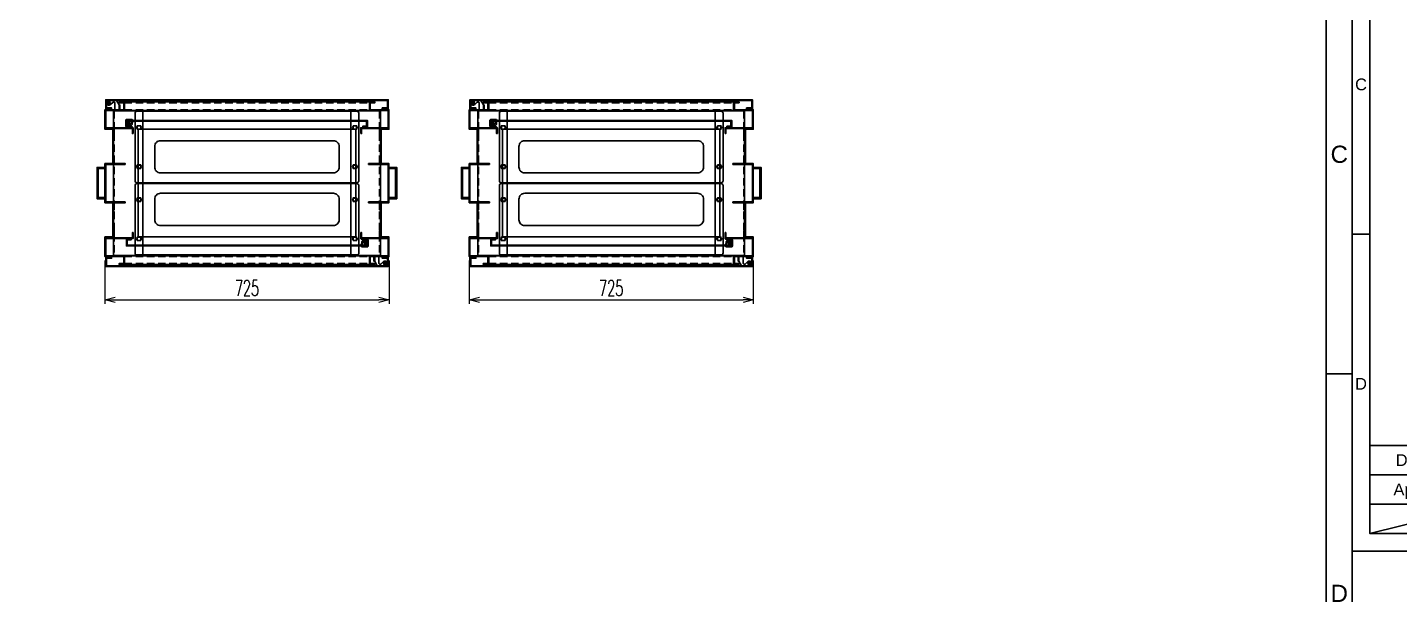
# Model space of a CAD drawing. Header units: millimetres. Extents: x -33730 to 17150, y -76829 to -27437.
# Drawn here: x -4051 to -549, y -34459 to -33010 of the extents above; entities that cross this region are included whole.
import ezdxf
from ezdxf.enums import TextEntityAlignment as Align

# ---------------------------------------------------------------- set-up
doc = ezdxf.new("R2010")
doc.units = ezdxf.units.MM
doc.header["$LTSCALE"] = 3
doc.linetypes.add('ACAD_ISO04W100', pattern=[30, 24, -3, 0, -3])
doc.linetypes.add('HIDDEN', pattern=[9.525, 6.35, -3.175])
for name, color, linetype in [('@.TEXT', 7, 'Continuous'), ('@.VISIBLE', 7, 'Continuous'), ('centerline', 6, 'ACAD_ISO04W100'), ('EQUIPMENT', 4, 'Continuous'), ('equipments', 2, 'Continuous'), ('S-DIM', 7, 'Continuous')]:
    doc.layers.add(name, color=color, linetype=linetype)
doc.styles.add('Ann_w01', font='romans.shx', dxfattribs={"width": 0.6, "bigfont": 'chineset.shx'})
doc.styles.add('Arial', font='arial.ttf')
doc.dimstyles.new('Dim 01_SC20', dxfattribs={"dimscale": 20, "dimtxt": 2, "dimasz": 1.3, "dimexe": 0.5, "dimexo": 0.5, "dimgap": 0.5, "dimtad": 1, "dimdec": 1, "dimzin": 12, "dimdsep": 46, "dimtxsty": 'Ann_w01', "dimblk": 'OPEN30', "dimcen": 1.5, "dimclrd": 6, "dimclre": 6, "dimclrt": 3, "dimadec": 1, "dimazin": 3, "dimtm": 1e-09, "dimtfac": 1, "dimtdec": 1, "dimtix": 1, "dimtmove": 0, "dimatfit": 3, "dimldrblk": 'OPEN30', "dimfxl": 1, "dimtolj": 1, "dimlwd": 0, "dimlwe": 0, "dimarcsym": 0})

# ---------------------------------------------------------------- blocks, each defined once
blk = doc.blocks.new('_Open30')
at = {"color": 0, "linetype": 'ByBlock', "lineweight": -2}
for p, q in [((-1, 0.27), (0, 0)), ((0, 0), (-1, -0.27)), ((0, 0), (-1, 0))]:
    blk.add_line(p, q, dxfattribs=at)
blk = doc.blocks.new('*D157')
at = {"layer": 'Defpoints', "color": 0, "transparency": 16777216}
for p in [(-2923.6, -33594.9), (-2198.6, -33594.9), (-2198.6, -33705.5)]:
    blk.add_point(p, dxfattribs=at)
at = {"layer": 'S-DIM', "color": 6, "lineweight": 0, "transparency": 16777216}
for p, q in [((-2923.6, -33604.9), (-2923.6, -33715.5)), ((-2198.6, -33604.9), (-2198.6, -33715.5)), ((-2897.6, -33705.5), (-2224.6, -33705.5))]:
    blk.add_line(p, q, dxfattribs=at)
at = {"layer": 'S-DIM', "color": 6, "lineweight": 0, "transparency": 16777216, "xscale": 26, "yscale": 26, "zscale": 26, "rotation": 180}
blk.add_blockref('_Open30', (-2923.6, -33705.5), dxfattribs=at)
at = {"layer": 'S-DIM', "color": 6, "lineweight": 0, "transparency": 16777216, "xscale": 26, "yscale": 26, "zscale": 26}
blk.add_blockref('_Open30', (-2198.6, -33705.5), dxfattribs=at)
at = {"layer": 'S-DIM', "color": 3, "transparency": 16777216, "insert": (-2561.1, -33675.5), "char_height": 40, "attachment_point": 5, "style": 'Ann_w01'}
blk.add_mtext('\\A1;725', dxfattribs=at)
blk = doc.blocks.new('HL011-1 Top')
at = {"layer": 'centerline'}
for p, q in [((-20.3, 18.5), (-20.3, 16.5)), ((-3.8, 0), (4.2, 0)), ((0.2, 4), (0.2, -4))]:
    blk.add_line(p, q, dxfattribs=at)
at = {"layer": 'EQUIPMENT'}
for points in [[(-26, 17.5), (-26, 5.8, 0.131652), (-25.9, 5.3), (-26, 5.5), (-28, 5.5), (-28, 17.5), (-15, 17.5), (-15, 0, 0.414214), (-13, -2), (-10.3, -2)], [(-9.9, -3), (-10.3, -2), (-4, 4.2, -1.496606), (0.2, -6), (-19.3, -6), (-20.5, -6), (-20.5, -4), (-20.5, -4)]]:
    blk.add_lwpolyline(points, format="xyb", dxfattribs=at)
blk.add_lwpolyline([(-25.9, 5.3), (-19.3, -6), (-18.8, -5)], dxfattribs=at)
blk.add_circle((0.2, 0), 3.5, dxfattribs=at)
blk = doc.blocks.new('HL003-2 Top')
at = {"layer": 'centerline'}
blk.add_line((-1.6, 14.6), (-1.6, 2.6), dxfattribs=at)
for points in [[(3.5, 0), (-3.5, 0)], [(0, -3.5), (0, 3.5)]]:
    blk.add_lwpolyline(points, dxfattribs=at)
at = {"layer": 'EQUIPMENT'}
blk.add_line((7.2, 10.2), (5.2, 12.1), dxfattribs=at)
for points in [[(-6.3, 8.8), (-6.3, 9.9), (-9.8, 11.9), (-9.8, 13.6), (5.7, 13.6), (5.7, 11.3), (7.2, 10.2), (7.2, -5.4, -0.414214), (5.2, -7.4), (-9.3, -7.4), (-10.8, -5.2), (4.2, -5.2, 0.414214), (5.2, -4.2), (5.2, 12.1), (-9.8, 12.1)], [(-6.8, -3), (0, -3, 1), (0, 3), (-8, 3), (-7.4, 2.4, -0.414214), (-7.4, 0, 0.414214), (-7.4, -2.4), (-6.8, -3)]]:
    blk.add_lwpolyline(points, format="xyb", dxfattribs=at)
for points in [[(-7.3, -5.2), (-7.3, -2.9), (-10.8, -2.9), (-9.3, 1.8), (-9.3, 5.6), (-6.3, 8.8)], [(-4.6, 4.1), (-4.6, 13.6)], [(-4.1, 4.1), (-4.1, 13.6)], [(0.9, 4.1), (0.9, 13.6)], [(1.4, 4.1), (1.4, 13.6)]]:
    blk.add_lwpolyline(points, dxfattribs=at)
blk.add_lwpolyline([(-4.6, 4.1), (1.4, 4.1), (-1.6, 3.6)], close=True, dxfattribs=at)
blk = doc.blocks.new('*D159')
at = {"layer": 'Defpoints', "color": 0, "transparency": 16777216}
for p in [(-3853.2, -33594.9), (-3128.2, -33594.9), (-3128.2, -33705.5)]:
    blk.add_point(p, dxfattribs=at)
at = {"layer": 'S-DIM', "color": 6, "lineweight": 0, "transparency": 16777216}
for p, q in [((-3853.2, -33604.9), (-3853.2, -33715.5)), ((-3128.2, -33604.9), (-3128.2, -33715.5)), ((-3827.2, -33705.5), (-3154.2, -33705.5))]:
    blk.add_line(p, q, dxfattribs=at)
at = {"layer": 'S-DIM', "color": 6, "lineweight": 0, "transparency": 16777216, "xscale": 26, "yscale": 26, "zscale": 26, "rotation": 180}
blk.add_blockref('_Open30', (-3853.2, -33705.5), dxfattribs=at)
at = {"layer": 'S-DIM', "color": 6, "lineweight": 0, "transparency": 16777216, "xscale": 26, "yscale": 26, "zscale": 26}
blk.add_blockref('_Open30', (-3128.2, -33705.5), dxfattribs=at)
at = {"layer": 'S-DIM', "color": 3, "transparency": 16777216, "insert": (-3490.7, -33675.5), "char_height": 40, "attachment_point": 5, "style": 'Ann_w01'}
blk.add_mtext('\\A1;725', dxfattribs=at)
blk = doc.blocks.new('KHUNG BAN VE (Made by Tung)')
at = {"layer": '@.VISIBLE', "color": 8}
for p, q in [((3, 54), (0, 54)), ((294, 54), (297, 54)), ((3, 13), (73, 13)), ((3, 8), (73, 8)), ((23, 8), (3, 3))]:
    blk.add_line(p, q, dxfattribs=at)
for points in [[(0, 0), (297, 0), (297, 210), (0, 210)], [(3, 3), (294, 3), (294, 207), (3, 207)], [(3, 18), (294, 18), (294, 3), (3, 3)]]:
    blk.add_lwpolyline(points, close=True, dxfattribs=at)
at = {"layer": '@.TEXT', "color": 1, "style": 'Arial'}
for s, p in [('C', (1.5, 79.5)), ('C', (295.5, 79.5)), ('D', (1.5, 28.5)), ('D', (295.5, 28.5))]:
    blk.add_text(s, height=2, dxfattribs=at).set_placement(p, align=Align.MIDDLE_CENTER)
at = {"layer": '@.TEXT', "color": 2, "style": 'Arial'}
for s, p in [('Designer', (13, 15.5)), ('Approved', (13, 10.5))]:
    blk.add_text(s, height=2, dxfattribs=at).set_placement(p, align=Align.MIDDLE_CENTER)
at = {"layer": '@.TEXT', "color": 1, "style": 'Arial'}
for tag, height, p in [('DESIGNER_NAME', 2, (38, 15.5)), ('PROJECT_CODE', 2, (258.5, 15.5)), ('SCALE', 2, (289, 15.5)), ('APPROVED_NAME', 2, (38, 10.5)), ('CUSTOMER_NAME', 2, (258.5, 10.5)), ('PAGE', 2, (289, 10.5)), ('DRAWING_NAME', 4, (173, 8)), ('TOTAL', 2, (289, 5.5))]:
    blk.add_attdef(tag, text='', height=height, dxfattribs=at).set_placement(p, align=Align.MIDDLE_CENTER)

msp = doc.modelspace()

# ---------------------------------------------------------------- linework, layer by layer
at = {"layer": '@.VISIBLE', "color": 6, "linetype": 'HIDDEN'}
for p, q in [((-3829.23, -33222.91), (-3829.23, -33591.91)), ((-3152.23, -33222.91), (-3152.23, -33591.91)), ((-2899.6, -33222.91), (-2899.6, -33591.91)), ((-2222.6, -33222.91), (-2222.6, -33591.91))]:
    msp.add_line(p, q, dxfattribs=at)
at = {"layer": '@.VISIBLE', "color": 252}
for p, q in [((-3803.23, -33199.91), (-3178.23, -33199.91)), ((-3803.23, -33221.91), (-3178.23, -33221.91)), ((-2873.6, -33199.91), (-2248.6, -33199.91)), ((-2873.6, -33221.91), (-2248.6, -33221.91)), ((-3803.23, -33592.91), (-3178.23, -33592.91)), ((-3803.23, -33614.91), (-3178.23, -33614.91)), ((-2873.6, -33592.91), (-2248.6, -33592.91)), ((-2873.6, -33614.91), (-2248.6, -33614.91))]:
    msp.add_line(p, q, dxfattribs=at)
at = {"layer": '@.VISIBLE', "color": 252, "linetype": 'HIDDEN'}
for p, q in [((-3803.23, -33201.91), (-3178.23, -33201.91)), ((-3803.23, -33219.91), (-3178.23, -33219.91)), ((-2873.6, -33201.91), (-2248.6, -33201.91)), ((-2873.6, -33219.91), (-2248.6, -33219.91)), ((-3803.23, -33594.91), (-3178.23, -33594.91)), ((-3803.23, -33612.91), (-3178.23, -33612.91)), ((-2873.6, -33594.91), (-2248.6, -33594.91)), ((-2873.6, -33612.91), (-2248.6, -33612.91))]:
    msp.add_line(p, q, dxfattribs=at)
at = {"layer": '@.VISIBLE', "color": 151}
for p, q in [((-3811.23, -33359.41), (-3811.23, -33357.41)), ((-3170.23, -33359.41), (-3170.23, -33357.41)), ((-2881.6, -33359.41), (-2881.6, -33357.41)), ((-2240.6, -33359.41), (-2240.6, -33357.41)), ((-3811.23, -33455.41), (-3811.23, -33457.41)), ((-3170.23, -33455.41), (-3170.23, -33457.41)), ((-2881.6, -33455.41), (-2881.6, -33457.41)), ((-2240.6, -33455.41), (-2240.6, -33457.41))]:
    msp.add_line(p, q, dxfattribs=at)
at = {"layer": '@.VISIBLE', "color": 4}
for points in [[(-3836.23, -33217.41), (-3851.23, -33217.41), (-3851.23, -33194.41), (-3130.23, -33194.41), (-3130.23, -33217.41), (-3145.23, -33217.41), (-3145.23, -33215.41), (-3132.23, -33215.41), (-3132.23, -33196.41), (-3849.23, -33196.41), (-3849.23, -33215.41), (-3836.23, -33215.41)], [(-2906.6, -33217.41), (-2921.6, -33217.41), (-2921.6, -33194.41), (-2200.6, -33194.41), (-2200.6, -33217.41), (-2215.6, -33217.41), (-2215.6, -33215.41), (-2202.6, -33215.41), (-2202.6, -33196.41), (-2919.6, -33196.41), (-2919.6, -33215.41), (-2906.6, -33215.41)], [(-3786.23, -33264.11), (-3798.23, -33264.11), (-3798.23, -33247.11), (-3183.23, -33247.11), (-3183.23, -33264.11), (-3195.23, -33264.11), (-3195.23, -33262.11), (-3185.23, -33262.11), (-3185.23, -33249.11), (-3796.23, -33249.11), (-3796.23, -33262.11), (-3786.23, -33262.11)], [(-2856.6, -33264.11), (-2868.6, -33264.11), (-2868.6, -33247.11), (-2253.6, -33247.11), (-2253.6, -33264.11), (-2265.6, -33264.11), (-2265.6, -33262.11), (-2255.6, -33262.11), (-2255.6, -33249.11), (-2866.6, -33249.11), (-2866.6, -33262.11), (-2856.6, -33262.11)], [(-3195.23, -33550.71), (-3183.23, -33550.71), (-3183.23, -33567.71), (-3798.23, -33567.71), (-3798.23, -33550.71), (-3786.23, -33550.71), (-3786.23, -33552.71), (-3796.23, -33552.71), (-3796.23, -33565.71), (-3185.23, -33565.71), (-3185.23, -33552.71), (-3195.23, -33552.71)], [(-2265.6, -33550.71), (-2253.6, -33550.71), (-2253.6, -33567.71), (-2868.6, -33567.71), (-2868.6, -33550.71), (-2856.6, -33550.71), (-2856.6, -33552.71), (-2866.6, -33552.71), (-2866.6, -33565.71), (-2255.6, -33565.71), (-2255.6, -33552.71), (-2265.6, -33552.71)], [(-3145.23, -33597.41), (-3130.23, -33597.41), (-3130.23, -33620.41), (-3851.23, -33620.41), (-3851.23, -33597.41), (-3836.23, -33597.41), (-3836.23, -33599.41), (-3849.23, -33599.41), (-3849.23, -33618.41), (-3132.23, -33618.41), (-3132.23, -33599.41), (-3145.23, -33599.41)], [(-2215.6, -33597.41), (-2200.6, -33597.41), (-2200.6, -33620.41), (-2921.6, -33620.41), (-2921.6, -33597.41), (-2906.6, -33597.41), (-2906.6, -33599.41), (-2919.6, -33599.41), (-2919.6, -33618.41), (-2202.6, -33618.41), (-2202.6, -33599.41), (-2215.6, -33599.41)]]:
    msp.add_lwpolyline(points, close=True, dxfattribs=at)
at = {"layer": '@.VISIBLE'}
for points in [[(-3833.23, -33269.91), (-3853.23, -33269.91), (-3853.23, -33219.91), (-3805.23, -33219.91), (-3805.23, -33201.91), (-3817.23, -33201.91), (-3817.23, -33199.91), (-3803.23, -33199.91), (-3803.23, -33221.91), (-3851.23, -33221.91), (-3851.23, -33267.91), (-3833.23, -33267.91)], [(-3148.23, -33269.91), (-3128.23, -33269.91), (-3128.23, -33219.91), (-3176.23, -33219.91), (-3176.23, -33201.91), (-3164.23, -33201.91), (-3164.23, -33199.91), (-3178.23, -33199.91), (-3178.23, -33221.91), (-3130.23, -33221.91), (-3130.23, -33267.91), (-3148.23, -33267.91)], [(-2903.6, -33269.91), (-2923.6, -33269.91), (-2923.6, -33219.91), (-2875.6, -33219.91), (-2875.6, -33201.91), (-2887.6, -33201.91), (-2887.6, -33199.91), (-2873.6, -33199.91), (-2873.6, -33221.91), (-2921.6, -33221.91), (-2921.6, -33267.91), (-2903.6, -33267.91)], [(-2218.6, -33269.91), (-2198.6, -33269.91), (-2198.6, -33219.91), (-2246.6, -33219.91), (-2246.6, -33201.91), (-2234.6, -33201.91), (-2234.6, -33199.91), (-2248.6, -33199.91), (-2248.6, -33221.91), (-2200.6, -33221.91), (-2200.6, -33267.91), (-2218.6, -33267.91)], [(-3768.23, -33269.91), (-3213.23, -33269.91), (-3213.23, -33544.91), (-3768.23, -33544.91)], [(-2838.6, -33269.91), (-2283.6, -33269.91), (-2283.6, -33544.91), (-2838.6, -33544.91)], [(-3853.23, -33447.41), (-3873.23, -33447.41), (-3873.23, -33367.41), (-3853.23, -33367.41), (-3853.23, -33370.41), (-3870.23, -33370.41), (-3870.23, -33444.41), (-3853.23, -33444.41)], [(-3128.23, -33447.41), (-3108.23, -33447.41), (-3108.23, -33367.41), (-3128.23, -33367.41), (-3128.23, -33370.41), (-3111.23, -33370.41), (-3111.23, -33444.41), (-3128.23, -33444.41)], [(-2923.6, -33447.41), (-2943.6, -33447.41), (-2943.6, -33367.41), (-2923.6, -33367.41), (-2923.6, -33370.41), (-2940.6, -33370.41), (-2940.6, -33444.41), (-2923.6, -33444.41)], [(-2198.6, -33447.41), (-2178.6, -33447.41), (-2178.6, -33367.41), (-2198.6, -33367.41), (-2198.6, -33370.41), (-2181.6, -33370.41), (-2181.6, -33444.41), (-2198.6, -33444.41)], [(-3833.23, -33544.91), (-3853.23, -33544.91), (-3853.23, -33594.91), (-3805.23, -33594.91), (-3805.23, -33612.91), (-3817.23, -33612.91), (-3817.23, -33614.91), (-3803.23, -33614.91), (-3803.23, -33592.91), (-3851.23, -33592.91), (-3851.23, -33546.91), (-3833.23, -33546.91)], [(-3148.23, -33544.91), (-3128.23, -33544.91), (-3128.23, -33594.91), (-3176.23, -33594.91), (-3176.23, -33612.91), (-3164.23, -33612.91), (-3164.23, -33614.91), (-3178.23, -33614.91), (-3178.23, -33592.91), (-3130.23, -33592.91), (-3130.23, -33546.91), (-3148.23, -33546.91)], [(-2903.6, -33544.91), (-2923.6, -33544.91), (-2923.6, -33594.91), (-2875.6, -33594.91), (-2875.6, -33612.91), (-2887.6, -33612.91), (-2887.6, -33614.91), (-2873.6, -33614.91), (-2873.6, -33592.91), (-2921.6, -33592.91), (-2921.6, -33546.91), (-2903.6, -33546.91)], [(-2218.6, -33544.91), (-2198.6, -33544.91), (-2198.6, -33594.91), (-2246.6, -33594.91), (-2246.6, -33612.91), (-2234.6, -33612.91), (-2234.6, -33614.91), (-2248.6, -33614.91), (-2248.6, -33592.91), (-2200.6, -33592.91), (-2200.6, -33546.91), (-2218.6, -33546.91)]]:
    msp.add_lwpolyline(points, close=True, dxfattribs=at)
at = {"layer": '@.VISIBLE', "color": 6}
for points in [[(-3756.23, -33222.91), (-3831.23, -33222.91), (-3831.23, -33591.91), (-3756.23, -33591.91)], [(-3225.23, -33222.91), (-3150.23, -33222.91), (-3150.23, -33591.91), (-3225.23, -33591.91)], [(-2826.6, -33222.91), (-2901.6, -33222.91), (-2901.6, -33591.91), (-2826.6, -33591.91)], [(-2295.6, -33222.91), (-2220.6, -33222.91), (-2220.6, -33591.91), (-2295.6, -33591.91)], [(-3761.73, -33260.66), (-3770.73, -33260.66), (-3770.73, -33269.66), (-3761.73, -33269.66)], [(-3219.73, -33260.66), (-3210.73, -33260.66), (-3210.73, -33269.66), (-3219.73, -33269.66)], [(-2832.1, -33260.66), (-2841.1, -33260.66), (-2841.1, -33269.66), (-2832.1, -33269.66)], [(-2290.1, -33260.66), (-2281.1, -33260.66), (-2281.1, -33269.66), (-2290.1, -33269.66)], [(-3761.73, -33360.66), (-3770.73, -33360.66), (-3770.73, -33369.66), (-3761.73, -33369.66)], [(-3219.73, -33360.66), (-3210.73, -33360.66), (-3210.73, -33369.66), (-3219.73, -33369.66)], [(-2832.1, -33360.66), (-2841.1, -33360.66), (-2841.1, -33369.66), (-2832.1, -33369.66)], [(-2290.1, -33360.66), (-2281.1, -33360.66), (-2281.1, -33369.66), (-2290.1, -33369.66)], [(-3761.73, -33454.16), (-3770.73, -33454.16), (-3770.73, -33445.16), (-3761.73, -33445.16)], [(-3219.73, -33454.16), (-3210.73, -33454.16), (-3210.73, -33445.16), (-3219.73, -33445.16)], [(-2832.1, -33454.16), (-2841.1, -33454.16), (-2841.1, -33445.16), (-2832.1, -33445.16)], [(-2290.1, -33454.16), (-2281.1, -33454.16), (-2281.1, -33445.16), (-2290.1, -33445.16)], [(-3761.73, -33554.16), (-3770.73, -33554.16), (-3770.73, -33545.16), (-3761.73, -33545.16)], [(-3219.73, -33554.16), (-3210.73, -33554.16), (-3210.73, -33545.16), (-3219.73, -33545.16)], [(-2832.1, -33554.16), (-2841.1, -33554.16), (-2841.1, -33545.16), (-2832.1, -33545.16)], [(-2290.1, -33554.16), (-2281.1, -33554.16), (-2281.1, -33545.16), (-2290.1, -33545.16)]]:
    msp.add_lwpolyline(points, close=True, dxfattribs=at)
at = {"layer": '@.VISIBLE', "color": 3}
for points in [[(-3771.23, -33406.41), (-3210.23, -33406.41, 0.4142136), (-3205.23, -33401.41), (-3205.23, -33228.91, 0.4142136), (-3210.23, -33223.91), (-3771.23, -33223.91, 0.4142136), (-3776.23, -33228.91), (-3776.23, -33401.41, 0.4142136)], [(-2841.6, -33406.41), (-2280.6, -33406.41, 0.4142136), (-2275.6, -33401.41), (-2275.6, -33228.91, 0.4142136), (-2280.6, -33223.91), (-2841.6, -33223.91, 0.4142136), (-2846.6, -33228.91), (-2846.6, -33401.41, 0.4142136)], [(-3764.23, -33261.16), (-3768.23, -33261.16, 0.4142136), (-3772.23, -33265.16), (-3772.23, -33265.16, 0.4142136), (-3768.23, -33269.16), (-3764.23, -33269.16, 0.4142136), (-3760.23, -33265.16), (-3760.23, -33265.16, 0.4142136)], [(-3217.23, -33261.16), (-3213.23, -33261.16, -0.4142136), (-3209.23, -33265.16), (-3209.23, -33265.16, -0.4142136), (-3213.23, -33269.16), (-3217.23, -33269.16, -0.4142136), (-3221.23, -33265.16), (-3221.23, -33265.16, -0.4142136)], [(-2834.6, -33261.16), (-2838.6, -33261.16, 0.4142136), (-2842.6, -33265.16), (-2842.6, -33265.16, 0.4142136), (-2838.6, -33269.16), (-2834.6, -33269.16, 0.4142136), (-2830.6, -33265.16), (-2830.6, -33265.16, 0.4142136)], [(-2287.6, -33261.16), (-2283.6, -33261.16, -0.4142136), (-2279.6, -33265.16), (-2279.6, -33265.16, -0.4142136), (-2283.6, -33269.16), (-2287.6, -33269.16, -0.4142136), (-2291.6, -33265.16), (-2291.6, -33265.16, -0.4142136)], [(-3711.23, -33381.41), (-3270.23, -33381.41, 0.4142136), (-3255.23, -33366.41), (-3255.23, -33313.91, 0.4142136), (-3270.23, -33298.91), (-3711.23, -33298.91, 0.4142136), (-3726.23, -33313.91), (-3726.23, -33366.41, 0.4142136)], [(-2781.6, -33381.41), (-2340.6, -33381.41, 0.4142136), (-2325.6, -33366.41), (-2325.6, -33313.91, 0.4142136), (-2340.6, -33298.91), (-2781.6, -33298.91, 0.4142136), (-2796.6, -33313.91), (-2796.6, -33366.41, 0.4142136)], [(-3764.23, -33361.16), (-3768.23, -33361.16, 0.4142136), (-3772.23, -33365.16), (-3772.23, -33365.16, 0.4142136), (-3768.23, -33369.16), (-3764.23, -33369.16, 0.4142136), (-3760.23, -33365.16), (-3760.23, -33365.16, 0.4142136)], [(-3217.23, -33361.16), (-3213.23, -33361.16, -0.4142136), (-3209.23, -33365.16), (-3209.23, -33365.16, -0.4142136), (-3213.23, -33369.16), (-3217.23, -33369.16, -0.4142136), (-3221.23, -33365.16), (-3221.23, -33365.16, -0.4142136)], [(-2834.6, -33361.16), (-2838.6, -33361.16, 0.4142136), (-2842.6, -33365.16), (-2842.6, -33365.16, 0.4142136), (-2838.6, -33369.16), (-2834.6, -33369.16, 0.4142136), (-2830.6, -33365.16), (-2830.6, -33365.16, 0.4142136)], [(-2287.6, -33361.16), (-2283.6, -33361.16, -0.4142136), (-2279.6, -33365.16), (-2279.6, -33365.16, -0.4142136), (-2283.6, -33369.16), (-2287.6, -33369.16, -0.4142136), (-2291.6, -33365.16), (-2291.6, -33365.16, -0.4142136)], [(-3771.23, -33408.41), (-3210.23, -33408.41, -0.4142136), (-3205.23, -33413.41), (-3205.23, -33585.91, -0.4142136), (-3210.23, -33590.91), (-3771.23, -33590.91, -0.4142136), (-3776.23, -33585.91), (-3776.23, -33413.41, -0.4142136)], [(-3711.23, -33433.41), (-3270.23, -33433.41, -0.4142136), (-3255.23, -33448.41), (-3255.23, -33500.91, -0.4142136), (-3270.23, -33515.91), (-3711.23, -33515.91, -0.4142136), (-3726.23, -33500.91), (-3726.23, -33448.41, -0.4142136)], [(-2841.6, -33408.41), (-2280.6, -33408.41, -0.4142136), (-2275.6, -33413.41), (-2275.6, -33585.91, -0.4142136), (-2280.6, -33590.91), (-2841.6, -33590.91, -0.4142136), (-2846.6, -33585.91), (-2846.6, -33413.41, -0.4142136)], [(-2781.6, -33433.41), (-2340.6, -33433.41, -0.4142136), (-2325.6, -33448.41), (-2325.6, -33500.91, -0.4142136), (-2340.6, -33515.91), (-2781.6, -33515.91, -0.4142136), (-2796.6, -33500.91), (-2796.6, -33448.41, -0.4142136)], [(-3764.23, -33453.66), (-3768.23, -33453.66, -0.4142136), (-3772.23, -33449.66), (-3772.23, -33449.66, -0.4142136), (-3768.23, -33445.66), (-3764.23, -33445.66, -0.4142136), (-3760.23, -33449.66), (-3760.23, -33449.66, -0.4142136)], [(-3217.23, -33453.66), (-3213.23, -33453.66, 0.4142136), (-3209.23, -33449.66), (-3209.23, -33449.66, 0.4142136), (-3213.23, -33445.66), (-3217.23, -33445.66, 0.4142136), (-3221.23, -33449.66), (-3221.23, -33449.66, 0.4142136)], [(-2834.6, -33453.66), (-2838.6, -33453.66, -0.4142136), (-2842.6, -33449.66), (-2842.6, -33449.66, -0.4142136), (-2838.6, -33445.66), (-2834.6, -33445.66, -0.4142136), (-2830.6, -33449.66), (-2830.6, -33449.66, -0.4142136)], [(-2287.6, -33453.66), (-2283.6, -33453.66, 0.4142136), (-2279.6, -33449.66), (-2279.6, -33449.66, 0.4142136), (-2283.6, -33445.66), (-2287.6, -33445.66, 0.4142136), (-2291.6, -33449.66), (-2291.6, -33449.66, 0.4142136)], [(-3764.23, -33553.66), (-3768.23, -33553.66, -0.4142136), (-3772.23, -33549.66), (-3772.23, -33549.66, -0.4142136), (-3768.23, -33545.66), (-3764.23, -33545.66, -0.4142136), (-3760.23, -33549.66), (-3760.23, -33549.66, -0.4142136)], [(-3217.23, -33553.66), (-3213.23, -33553.66, 0.4142136), (-3209.23, -33549.66), (-3209.23, -33549.66, 0.4142136), (-3213.23, -33545.66), (-3217.23, -33545.66, 0.4142136), (-3221.23, -33549.66), (-3221.23, -33549.66, 0.4142136)], [(-2834.6, -33553.66), (-2838.6, -33553.66, -0.4142136), (-2842.6, -33549.66), (-2842.6, -33549.66, -0.4142136), (-2838.6, -33545.66), (-2834.6, -33545.66, -0.4142136), (-2830.6, -33549.66), (-2830.6, -33549.66, -0.4142136)], [(-2287.6, -33553.66), (-2283.6, -33553.66, 0.4142136), (-2279.6, -33549.66), (-2279.6, -33549.66, 0.4142136), (-2283.6, -33545.66), (-2287.6, -33545.66, 0.4142136), (-2291.6, -33549.66), (-2291.6, -33549.66, 0.4142136)]]:
    msp.add_lwpolyline(points, format="xyb", close=True, dxfattribs=at)
at = {"layer": '@.VISIBLE', "color": 1}
for points in [[(-3850.73, -33546.91), (-3833.23, -33546.91), (-3833.23, -33457.41), (-3853.23, -33457.41), (-3853.23, -33357.41), (-3833.23, -33357.41), (-3833.23, -33267.91), (-3850.73, -33267.91), (-3850.73, -33265.91), (-3831.23, -33265.91), (-3831.23, -33359.41), (-3851.23, -33359.41), (-3851.23, -33455.41), (-3831.23, -33455.41), (-3831.23, -33548.91), (-3850.73, -33548.91)], [(-3130.73, -33546.91), (-3148.23, -33546.91), (-3148.23, -33457.41), (-3128.23, -33457.41), (-3128.23, -33357.41), (-3148.23, -33357.41), (-3148.23, -33267.91), (-3130.73, -33267.91), (-3130.73, -33265.91), (-3150.23, -33265.91), (-3150.23, -33359.41), (-3130.23, -33359.41), (-3130.23, -33455.41), (-3150.23, -33455.41), (-3150.23, -33548.91), (-3130.73, -33548.91)], [(-2921.1, -33546.91), (-2903.6, -33546.91), (-2903.6, -33457.41), (-2923.6, -33457.41), (-2923.6, -33357.41), (-2903.6, -33357.41), (-2903.6, -33267.91), (-2921.1, -33267.91), (-2921.1, -33265.91), (-2901.6, -33265.91), (-2901.6, -33359.41), (-2921.6, -33359.41), (-2921.6, -33455.41), (-2901.6, -33455.41), (-2901.6, -33548.91), (-2921.1, -33548.91)], [(-2201.1, -33546.91), (-2218.6, -33546.91), (-2218.6, -33457.41), (-2198.6, -33457.41), (-2198.6, -33357.41), (-2218.6, -33357.41), (-2218.6, -33267.91), (-2201.1, -33267.91), (-2201.1, -33265.91), (-2220.6, -33265.91), (-2220.6, -33359.41), (-2200.6, -33359.41), (-2200.6, -33455.41), (-2220.6, -33455.41), (-2220.6, -33548.91), (-2201.1, -33548.91)]]:
    msp.add_lwpolyline(points, close=True, dxfattribs=at)
at = {"layer": '@.VISIBLE', "color": 2}
for points in [[(-3781.23, -33280.91), (-3781.23, -33265.91), (-3831.23, -33265.91), (-3831.23, -33285.91), (-3829.23, -33285.91), (-3829.23, -33267.91), (-3783.23, -33267.91), (-3783.23, -33280.91)], [(-3200.23, -33280.91), (-3200.23, -33265.91), (-3150.23, -33265.91), (-3150.23, -33285.91), (-3152.23, -33285.91), (-3152.23, -33267.91), (-3198.23, -33267.91), (-3198.23, -33280.91)], [(-2851.6, -33280.91), (-2851.6, -33265.91), (-2901.6, -33265.91), (-2901.6, -33285.91), (-2899.6, -33285.91), (-2899.6, -33267.91), (-2853.6, -33267.91), (-2853.6, -33280.91)], [(-2270.6, -33280.91), (-2270.6, -33265.91), (-2220.6, -33265.91), (-2220.6, -33285.91), (-2222.6, -33285.91), (-2222.6, -33267.91), (-2268.6, -33267.91), (-2268.6, -33280.91)], [(-3781.23, -33533.91), (-3781.23, -33548.91), (-3831.23, -33548.91), (-3831.23, -33528.91), (-3829.23, -33528.91), (-3829.23, -33546.91), (-3783.23, -33546.91), (-3783.23, -33533.91)], [(-3200.23, -33533.91), (-3200.23, -33548.91), (-3150.23, -33548.91), (-3150.23, -33528.91), (-3152.23, -33528.91), (-3152.23, -33546.91), (-3198.23, -33546.91), (-3198.23, -33533.91)], [(-2851.6, -33533.91), (-2851.6, -33548.91), (-2901.6, -33548.91), (-2901.6, -33528.91), (-2899.6, -33528.91), (-2899.6, -33546.91), (-2853.6, -33546.91), (-2853.6, -33533.91)], [(-2270.6, -33533.91), (-2270.6, -33548.91), (-2220.6, -33548.91), (-2220.6, -33528.91), (-2222.6, -33528.91), (-2222.6, -33546.91), (-2268.6, -33546.91), (-2268.6, -33533.91)]]:
    msp.add_lwpolyline(points, close=True, dxfattribs=at)
at = {"layer": '@.VISIBLE', "color": 151}
for points in [[(-3801.23, -33359.41), (-3831.23, -33359.41), (-3831.23, -33339.41), (-3829.23, -33339.41), (-3829.23, -33357.41), (-3801.23, -33357.41)], [(-3180.23, -33359.41), (-3150.23, -33359.41), (-3150.23, -33339.41), (-3152.23, -33339.41), (-3152.23, -33357.41), (-3180.23, -33357.41)], [(-2871.6, -33359.41), (-2901.6, -33359.41), (-2901.6, -33339.41), (-2899.6, -33339.41), (-2899.6, -33357.41), (-2871.6, -33357.41)], [(-2250.6, -33359.41), (-2220.6, -33359.41), (-2220.6, -33339.41), (-2222.6, -33339.41), (-2222.6, -33357.41), (-2250.6, -33357.41)], [(-3801.23, -33455.41), (-3831.23, -33455.41), (-3831.23, -33475.41), (-3829.23, -33475.41), (-3829.23, -33457.41), (-3801.23, -33457.41)], [(-3180.23, -33455.41), (-3150.23, -33455.41), (-3150.23, -33475.41), (-3152.23, -33475.41), (-3152.23, -33457.41), (-3180.23, -33457.41)], [(-2871.6, -33455.41), (-2901.6, -33455.41), (-2901.6, -33475.41), (-2899.6, -33475.41), (-2899.6, -33457.41), (-2871.6, -33457.41)], [(-2250.6, -33455.41), (-2220.6, -33455.41), (-2220.6, -33475.41), (-2222.6, -33475.41), (-2222.6, -33457.41), (-2250.6, -33457.41)]]:
    msp.add_lwpolyline(points, close=True, dxfattribs=at)

# ---------------------------------------------------------------- block references
at = {"layer": '@.VISIBLE'}
for p, xscale, yscale, zscale in [((-7204.05, -35082.63), 22, 22, 22), ((-670.05, -34347.63), 15, 15, 15)]:
    msp.add_blockref('KHUNG BAN VE (Made by Tung)', p, dxfattribs=dict(at, xscale=xscale, yscale=yscale, zscale=zscale))
at = {"layer": 'equipments', "rotation": 180}
for name, p in [('HL011-1 Top', (-3842.73, -33202.41)), ('HL011-1 Top', (-2913.1, -33202.41)), ('HL003-2 Top', (-3793.03, -33252.31)), ('HL003-2 Top', (-2863.4, -33252.31))]:
    msp.add_blockref(name, p, dxfattribs=at)
at = {"layer": 'equipments'}
for name, p in [('HL003-2 Top', (-3188.43, -33562.51)), ('HL003-2 Top', (-2258.8, -33562.51)), ('HL011-1 Top', (-3138.73, -33612.41)), ('HL011-1 Top', (-2209.1, -33612.41))]:
    msp.add_blockref(name, p, dxfattribs=at)

# ---------------------------------------------------------------- dimensions: what is measured, and where the dimension line sits
at = {"layer": 'S-DIM'}
for base, p1, p2, picture, middle in [((-3128.23, -33705.53), (-3853.23, -33594.91), (-3128.23, -33594.91), '*D159', (-3490.73, -33675.53)), ((-2198.6, -33705.53), (-2923.6, -33594.91), (-2198.6, -33594.91), '*D157', (-2561.1, -33675.53))]:
    dim = msp.add_linear_dim(base=base, p1=p1, p2=p2, dimstyle='Dim 01_SC20', dxfattribs=at)
    dim.commit()
    dim.dimension.update_dxf_attribs({"geometry": picture, "text_midpoint": middle})

doc.saveas('drawing.dxf')
